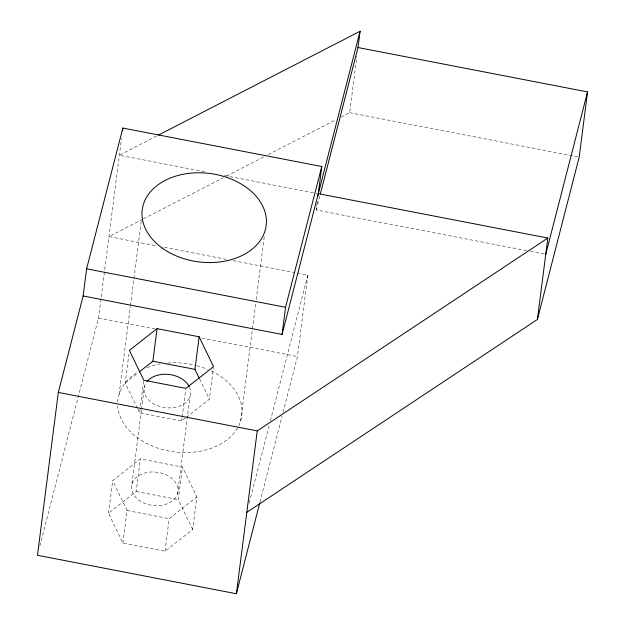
<?xml version="1.0" encoding="UTF-8"?>
<svg xmlns="http://www.w3.org/2000/svg" width="625" height="625" viewBox="0 0 625 625"><rect width="100%" height="100%" fill="white"/><g stroke="black" fill="none" stroke-linecap="round" stroke-linejoin="round"><path stroke-width="0.47" stroke-dasharray="3.12 2.34" d="M39.883 545.836L98.508 318.062L121.523 138.359M119.094 394.258L130.344 306.492M130.461 305.523L133.797 279.484M133.922 278.523L141.461 219.695M108.516 513.227L112.688 480.656L140.367 458.938L182.445 467.07L196.852 496.93L192.68 529.5L165 551.219L122.922 543.086L108.516 513.227L136.195 491.508L140.367 458.938M137.492 408.414L125.203 382.945L128.891 354.203M122.922 543.086L127.094 510.516L112.688 480.656M185.43 418L181.695 420.937L139.609 412.797L143.656 381.188M131.984 483.758L141.406 410.234M141.531 409.266L144.5 386.047M165 551.219L169.172 518.648L196.852 496.93M181.695 420.937L182.062 418.062M182.18 417.102L185.742 389.32M177.555 493.828A23.422 16.711 7.3 0 0 147.727 472.359A23.422 16.711 7.3 0 0 139.031 500.195A23.422 16.711 7.3 0 0 177.555 493.828L190.07 396.117M192.68 529.5L178.273 499.641L182.445 467.07M186.18 417.414L209.367 399.219L213.422 367.602M240.617 421.086L255.687 303.422M256.188 299.57L264.336 235.914M283.086 412.281L297.438 356.523L307.867 275.094L295.438 272.688M526.625 250.633L316.211 209.953L316.828 205.164M316.945 204.203L317.32 201.328M341.008 117.133L349.664 112.68L356.906 56.156M316.211 209.953L320.102 194.844M249.25 502.875L269.195 425.367M270.406 420.648L307.867 275.094M259.977 502.07L282.109 416.062M125.203 382.945L137.922 372.969M156.602 136.031L119.367 155.211L205.445 171.852M142.703 219.242L108.938 236.633L156.758 245.875M143.57 218.797L223.242 177.773M226.703 175.992L263.938 156.82M268.266 154.586L335.812 119.813M349.664 112.68L578.25 156.867M224.57 175.547L317.344 193.484M530.445 251.375L544.789 254.148M164.406 247.359L226.57 259.375M233.266 260.672L294.477 272.508M98.508 318.062L154.93 328.969M201.797 338.031L297.438 356.523M136.195 491.508L178.273 499.641M127.094 510.516L169.172 518.648M199.625 379.023L209.367 399.219M137.914 409.289L139.609 412.797M211.172 370.977A62.461 44.555 7.3 0 1 212.07 447.953A62.461 44.555 7.3 0 1 117.703 405.805M117.695 401.906A62.461 44.555 7.3 0 1 138.562 371.633M147.211 367.555A62.461 44.555 7.3 0 1 160.109 364.023M167.555 363.055A62.461 44.555 7.3 0 1 196.016 365.484M196.938 365.727A62.461 44.555 7.3 0 1 207.664 369.391M189.531 387.406A23.422 16.711 7.3 0 1 165.281 407.672A23.422 16.711 7.3 0 1 146.578 382.062"/><path stroke-width="0.94" d="M318.055 195.586L321.773 166.523L122.844 128.062L86.617 268.828L83.141 295.969L58.312 392.438L37.453 555.289L236.383 593.75L259.734 503.016M122.484 130.875L122.844 128.062M139.422 371.789L152.883 361.227L157.055 328.656L199.141 336.789L213.539 366.648L185.867 388.367L143.781 380.227L129.375 350.375L157.055 328.656M199.203 378.141L194.961 369.359L199.141 336.789M236.383 593.75L257.242 430.898L547.836 238.047L537.406 319.469L246.812 512.32M83.141 295.969L282.07 334.43L285.547 307.289L321.773 166.523M320.344 193.898L358.008 47.539L360.094 31.25L158.336 135.141M358.008 47.539L587.547 91.914L579.203 157.055L537.406 319.469M282.07 334.43L360.094 31.25M545.75 254.328L587.547 91.914M318.297 193.664L547.836 238.047M86.617 268.828L285.547 307.289M152.883 361.227L194.961 369.359M58.312 392.438L257.242 430.898M147.164 381.336A23.422 16.711 7.3 0 1 169.289 374.492A23.422 16.711 7.3 0 1 189.133 386.555M162.227 248.078A62.461 44.555 7.3 0 0 264.953 231.094A62.461 44.555 7.3 0 0 185.406 173.859A62.461 44.555 7.3 0 0 162.227 248.078"/></g></svg>
